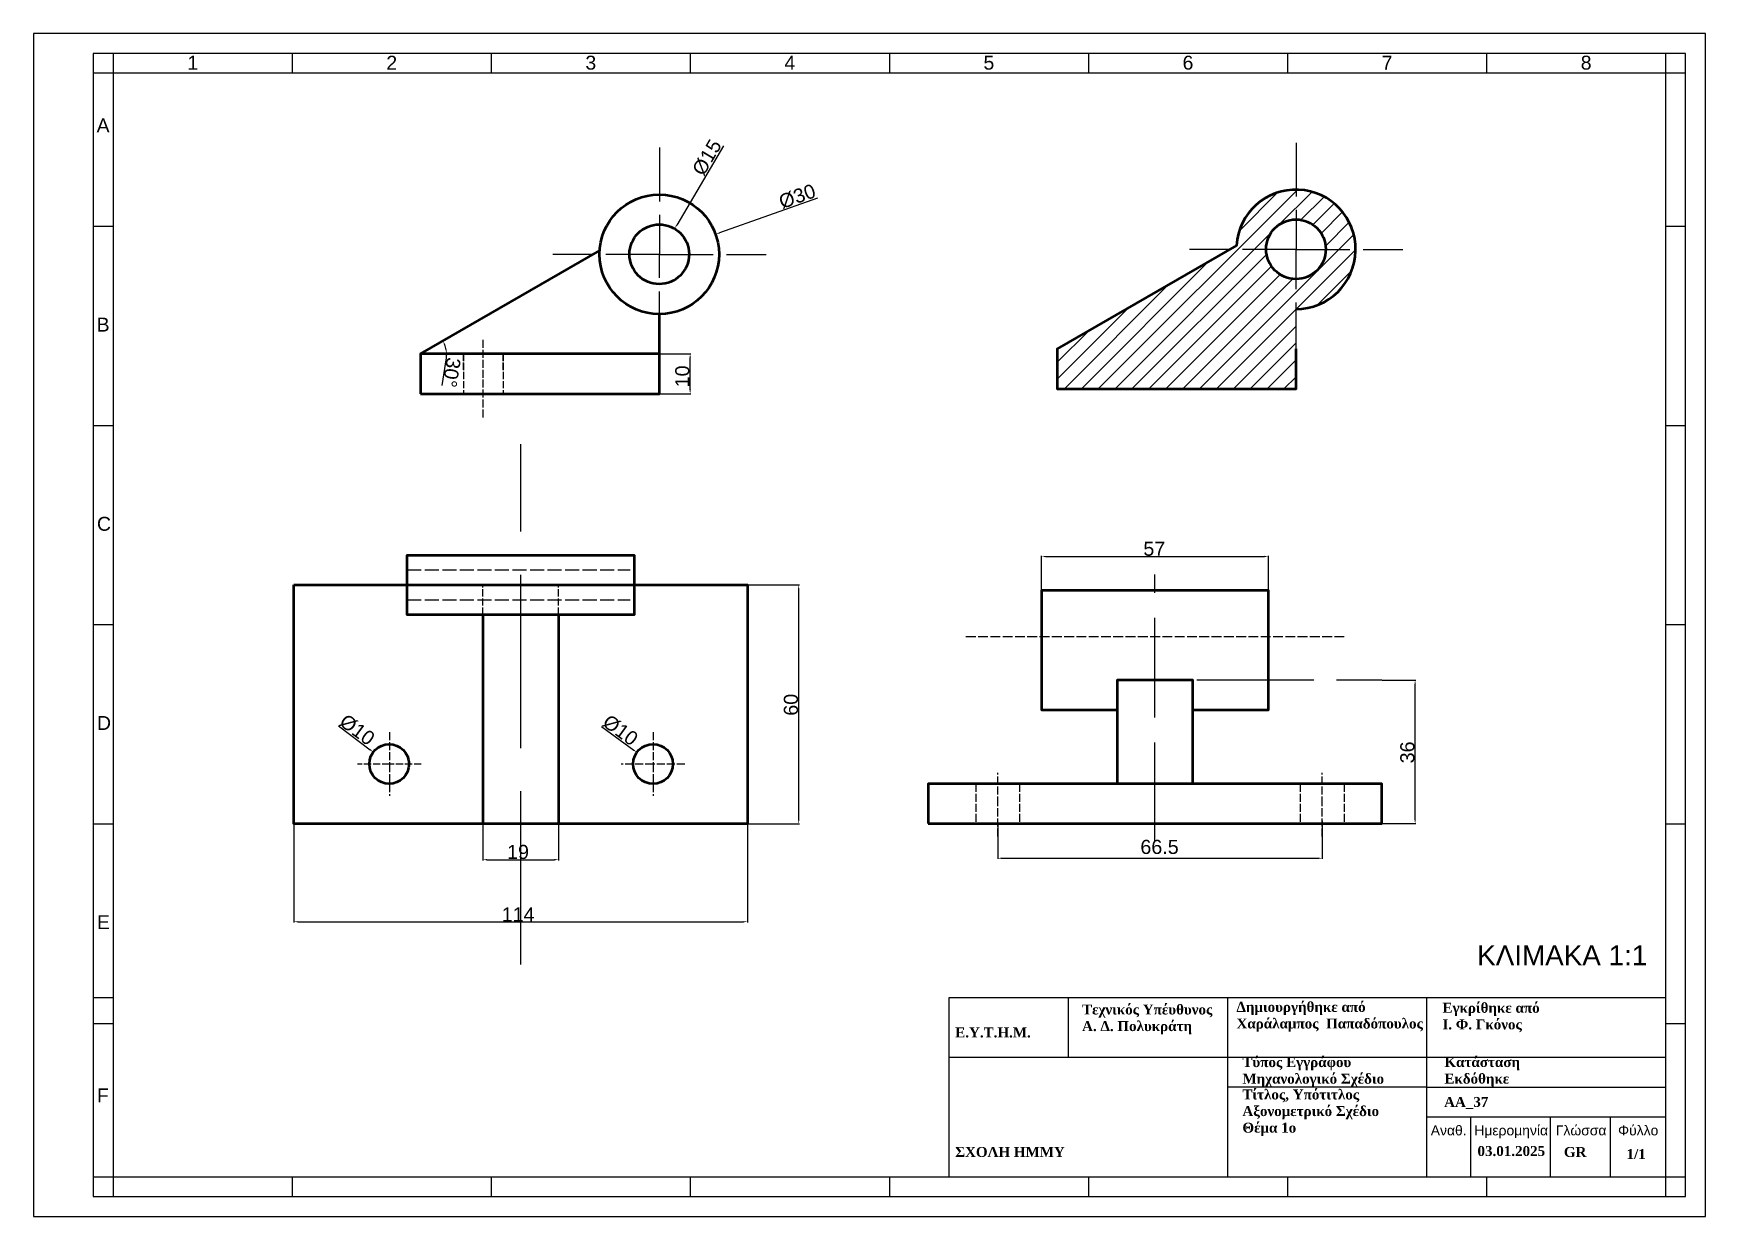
# Paper-space layout 'Μηχανολογικό' of a CAD drawing. Header units: millimetres. Extents: x 0 to 297, y 0 to 210.
import ezdxf

# ---------------------------------------------------------------- set-up
doc = ezdxf.new("R2010")
doc.units = ezdxf.units.MM
doc.linetypes.add('PDF_IMPORT', pattern=[1, 0.8, -0.2])
doc.layers.add('NoPrint', color=7, linetype='Continuous', plot=False)
doc.layers.add('PDF9_PDF8_0', color=7, linetype='Continuous')
doc.layers.add('PDF9_Text', color=7, linetype='Continuous')
doc.styles.add('BlockTitle', font='timesbd.ttf', dxfattribs={"height": 2.5})
doc.styles.add('PDF ArialMT', font='arial.ttf')
doc.styles.get("Standard").update_dxf_attribs({"font": 'arial.ttf'})

psp = doc.layouts.new('Μηχανολογικό')

# ---------------------------------------------------------------- linework, layer by layer
for p, q in [((293.15, 206.26), (10.6, 206.26)), ((10.6, 206.26), (10.6, 3.53)), ((14.13, 206.26), (14.13, 3.53)), ((45.91, 206.26), (45.91, 202.73)), ((81.23, 206.26), (81.23, 202.73)), ((116.55, 206.26), (116.55, 202.73)), ((151.87, 206.26), (151.87, 202.73)), ((187.19, 206.26), (187.19, 202.73)), ((222.51, 206.26), (222.51, 202.73)), ((257.83, 206.26), (257.83, 202.73)), ((289.62, 3.53), (289.62, 206.26)), ((293.15, 3.53), (293.15, 206.26)), ((293.15, 202.73), (10.6, 202.73)), ((14.13, 175.54), (10.6, 175.54)), ((293.15, 175.54), (289.62, 175.54)), ((14.13, 140.22), (10.6, 140.22)), ((293.15, 140.22), (289.62, 140.22)), ((14.13, 104.9), (10.6, 104.9)), ((293.15, 104.9), (289.62, 104.9)), ((14.13, 69.58), (10.6, 69.58)), ((293.15, 69.58), (289.62, 69.58)), ((10.6, 38.85), (14.13, 38.85)), ((162.47, 38.85), (289.62, 38.85)), ((162.47, 7.06), (162.47, 38.85)), ((183.66, 28.26), (183.66, 38.85)), ((211.91, 7.06), (211.91, 38.85)), ((247.23, 7.06), (247.23, 38.85)), ((10.6, 34.26), (14.13, 34.26)), ((289.62, 34.26), (293.15, 34.26)), ((162.47, 28.26), (289.62, 28.26)), ((247.23, 17.66), (289.62, 17.66)), ((255, 17.66), (255, 7.06)), ((269.13, 17.66), (269.13, 7.06)), ((279.73, 17.66), (279.73, 7.06)), ((10.6, 7.06), (293.15, 7.06)), ((45.91, 7.06), (45.91, 3.53)), ((81.23, 7.06), (81.23, 3.53)), ((116.55, 7.06), (116.55, 3.53)), ((151.87, 7.06), (151.87, 3.53)), ((187.19, 7.06), (187.19, 3.53)), ((222.51, 7.06), (222.51, 3.53)), ((257.83, 7.06), (257.83, 3.53)), ((10.6, 3.53), (293.15, 3.53))]:
    psp.add_line(p, q)
at = {"lineweight": 25}
for q in [(211.91, 22.96), (289.62, 22.96)]:
    psp.add_line((247.23, 22.96), q, dxfattribs=at)
for p in [(247.23, 28.26), (247.23, 28.26), (247.23, 17.66), (247.23, 17.66)]:
    psp.add_point(p)
at = {"layer": 'NoPrint'}
psp.add_lwpolyline([(0, 0), (296.68, 0), (296.68, 209.8), (0, 209.8)], close=True, dxfattribs=at)
at = {"layer": 'PDF9_PDF8_0', "color": 4, "lineweight": 25}
for points in [[(122.45, 189.88), (114.14, 175.78)], [(139.09, 180.6), (121.74, 174.42)], [(111.15, 170.62), (111.02, 170.62), (111.15, 170.62)], [(111.07, 170.67), (111.07, 170.56), (111.07, 170.67)], [(111.12, 152.96), (116.65, 152.96)], [(116.51, 146.62), (116.51, 152.25)], [(111.12, 145.91), (116.65, 145.91)], [(178.88, 111.05), (178.88, 117.17)], [(179.56, 117.04), (218.42, 117.04)], [(219.12, 111.05), (219.12, 117.17)], [(126.77, 112.01), (135.91, 112.01)], [(135.78, 70.34), (135.78, 111.3)], [(239.31, 95.1), (245.27, 95.1)], [(245.14, 70.4), (245.14, 94.4)], [(54.12, 87), (59.75, 82.75)], [(100.81, 86.87), (106.52, 82.72)], [(63.1, 80.22), (63.2, 80.22)], [(63.15, 80.17), (63.15, 80.3)], [(109.87, 80.22), (110.01, 80.22)], [(109.95, 80.17), (109.95, 80.3)], [(46.2, 69.58), (46.2, 52.14)], [(79.75, 69.58), (79.75, 63.16)], [(93.16, 69.58), (93.16, 63.16)], [(126.71, 69.58), (126.71, 52.14)], [(126.77, 69.63), (135.91, 69.63)], [(171.1, 69.63), (171.1, 63.41)], [(228.67, 70.16), (228.67, 63.41)], [(239.31, 69.69), (245.27, 69.69)], [(80.46, 63.27), (92.45, 63.27)], [(171.8, 63.54), (227.96, 63.54)], [(46.91, 52.28), (126, 52.28)]]:
    psp.add_lwpolyline(points, dxfattribs=at)
at = {"layer": 'PDF9_PDF8_0', "linetype": 'PDF_IMPORT', "lineweight": 25, "ltscale": 11.905841}
for points in [[(224.03, 190.42), (224.03, 171.5), (205.09, 171.5)], [(111.07, 189.55), (111.07, 170.62), (92.16, 170.62)], [(111.07, 154.54), (111.07, 170.62), (130, 170.62)], [(224.03, 152.57), (224.03, 171.5), (242.95, 171.5)]]:
    psp.add_lwpolyline(points, dxfattribs=at)
at = {"layer": 'PDF9_PDF8_0', "lineweight": 50}
psp.add_lwpolyline([(224.01, 160.93, 2.304703), (213.45, 172.22), (181.64, 153.85), (181.64, 146.78), (224.03, 146.78), (224.03, 153.85)], format="xyb", dxfattribs=at)
at = {"layer": 'PDF9_PDF8_0', "lineweight": 25}
for points in [[(188.93, 146.78), (224.25, 182.09)], [(213.96, 174.8), (220.71, 181.57)], [(220.98, 175.83), (226.86, 181.71)], [(224.88, 176.73), (229.01, 180.84)], [(227.02, 175.86), (230.81, 179.65)], [(228.5, 174.34), (232.28, 178.15)], [(229.28, 172.13), (233.44, 176.33)], [(191.92, 146.78), (219.67, 174.53)], [(206.91, 146.78), (234.29, 174.14)], [(185.94, 146.78), (208.49, 169.36)], [(194.91, 146.78), (218.81, 170.64)], [(209.91, 146.78), (224.03, 160.9), (234.62, 171.48)], [(197.91, 146.78), (219.65, 168.51)], [(200.93, 146.78), (221.18, 167.04)], [(203.92, 146.78), (223.37, 166.23)], [(227.68, 161.55), (233.96, 167.83)], [(182.94, 146.78), (201.42, 165.25)], [(181.64, 148.49), (194.32, 161.17)], [(224.03, 153.85), (224.03, 160.9)], [(212.9, 146.78), (224.03, 157.9)], [(181.64, 151.48), (187.24, 157.06)], [(215.89, 146.78), (224.03, 154.91)], [(218.89, 146.78), (224.03, 151.92)], [(221.88, 146.78), (224.03, 148.92)], [(227.18, 95.1), (219.12, 95.1), (206.41, 95.1)], [(239.26, 95.1), (231.2, 95.1)]]:
    psp.add_lwpolyline(points, dxfattribs=at)
at = {"layer": 'PDF9_PDF8_0', "lineweight": 50}
for points in [[(68.7, 152.96), (100.51, 171.33)], [(111.07, 152.96), (111.07, 160.03)], [(205.71, 89.83), (219.12, 89.83), (219.12, 111), (178.88, 111), (178.88, 89.83), (192.29, 89.83)], [(79.75, 106.73), (79.75, 69.63)], [(93.16, 106.73), (93.16, 69.63)], [(205.71, 76.74), (205.71, 95.1), (192.29, 95.1), (192.29, 76.74)], [(109.95, 80.22), (109.95, 80.22)]]:
    psp.add_lwpolyline(points, dxfattribs=at)
at = {"layer": 'PDF9_PDF8_0', "linetype": 'PDF_IMPORT', "lineweight": 25, "ltscale": 1.777939}
for points in [[(79.81, 141.69), (79.81, 148.73), (79.81, 155.81)], [(63.15, 85.88), (63.15, 80.22), (63.15, 74.59)], [(109.95, 85.88), (109.95, 80.22), (109.95, 74.59)], [(115.58, 80.22), (109.95, 80.22), (104.3, 80.22)], [(167.2, 76.74), (167.2, 69.69)], [(174.98, 76.74), (174.98, 69.69)], [(224.78, 76.74), (224.78, 69.69)], [(232.54, 76.74), (232.54, 69.69)]]:
    psp.add_lwpolyline(points, dxfattribs=at)
at = {"layer": 'PDF9_PDF8_0', "lineweight": 50}
for points in [[(68.7, 145.91), (111.07, 145.91), (111.07, 152.96), (68.7, 152.96)], [(66.33, 112.01), (66.33, 117.31), (106.61, 117.31), (106.61, 112.01), (106.61, 106.73), (66.33, 106.73)], [(46.2, 112.01), (126.71, 112.01), (126.71, 69.63), (46.2, 69.63)], [(158.74, 69.69), (239.26, 69.69), (239.26, 76.74), (158.74, 76.74)]]:
    psp.add_lwpolyline(points, close=True, dxfattribs=at)
at = {"layer": 'PDF9_PDF8_0', "color": 4, "lineweight": 25}
psp.add_lwpolyline([(73.26, 152.98, -0.038657), (73.22, 152.25), (72.46, 147.35)], format="xyb", dxfattribs=at)
at = {"layer": 'PDF9_PDF8_0', "linetype": 'PDF_IMPORT', "lineweight": 25, "ltscale": 1.608611}
for points in [[(76.29, 150.15), (76.29, 152.98), (76.29, 145.91)], [(83.34, 150.15), (83.34, 152.98), (83.34, 145.91)], [(79.75, 106.73), (79.75, 112.01)], [(93.16, 106.73), (93.16, 112.01)], [(68.81, 80.22), (63.15, 80.22), (57.49, 80.22)]]:
    psp.add_lwpolyline(points, dxfattribs=at)
at = {"layer": 'PDF9_PDF8_0', "linetype": 'PDF_IMPORT', "lineweight": 25, "ltscale": 38.395013}
psp.add_lwpolyline([(86.47, 44.69), (86.47, 136.98)], dxfattribs=at)
at = {"layer": 'PDF9_PDF8_0', "linetype": 'PDF_IMPORT', "lineweight": 25, "ltscale": 3.111393}
for points in [[(66.33, 114.66), (105.9, 114.66)], [(66.33, 109.37), (105.9, 109.37)]]:
    psp.add_lwpolyline(points, dxfattribs=at)
at = {"layer": 'PDF9_PDF8_0', "linetype": 'PDF_IMPORT', "lineweight": 25, "ltscale": 22.09724}
psp.add_lwpolyline([(198.99, 66.4), (198.99, 113.88)], dxfattribs=at)
at = {"layer": 'PDF9_PDF8_0', "linetype": 'PDF_IMPORT', "lineweight": 25, "ltscale": 2.180092}
psp.add_lwpolyline([(165.44, 102.86), (232.54, 102.86)], dxfattribs=at)
at = {"layer": 'PDF9_PDF8_0', "linetype": 'PDF_IMPORT', "lineweight": 25, "ltscale": 1.788522}
for points in [[(171.1, 67.38), (171.1, 73.04), (171.1, 78.67)], [(228.67, 67.38), (228.67, 73.04), (228.67, 78.67)]]:
    psp.add_lwpolyline(points, dxfattribs=at)
at = {"layer": 'PDF9_PDF8_0', "lineweight": 50}
for centre, radius in [((111.04, 170.64), 10.6), ((111.04, 170.64), 5.29), ((224.01, 171.53), 5.29), ((63.12, 80.25), 3.52), ((109.93, 80.25), 3.52)]:
    psp.add_circle(centre, radius, dxfattribs=at)
at = {"layer": 'PDF9_PDF8_0', "color": 4, "lineweight": 25}
psp.add_arc((68.68, 152.98), 4.59, 8.8549, 21.1492, dxfattribs=at)
at = {"layer": 'PDF9_PDF8_0', "color": 4, "lineweight": 25, "transparency": 33554559}
for points in [[(114.04, 175.84), (114.22, 175.73), (113.76, 175.18)], [(121.68, 174.53), (121.77, 174.32), (121.06, 174.18)], [(72.87, 154.56), (73.08, 154.67), (72.67, 155.24)], [(73.32, 153.66), (73.11, 153.66), (73.27, 152.96)], [(116.4, 152.25), (116.65, 152.25), (116.51, 152.96)], [(116.4, 146.62), (116.65, 146.62), (116.51, 145.91)], [(179.56, 117.17), (179.56, 116.93), (178.88, 117.04)], [(218.42, 117.17), (218.42, 116.93), (219.12, 117.04)], [(135.67, 111.3), (135.89, 111.3), (135.78, 112.01)], [(245.03, 94.4), (245.27, 94.4), (245.14, 95.1)], [(59.83, 82.86), (59.7, 82.67), (60.32, 82.34)], [(106.58, 82.81), (106.44, 82.62), (107.1, 82.32)], [(135.67, 70.34), (135.89, 70.34), (135.78, 69.63)], [(245.03, 70.4), (245.27, 70.4), (245.14, 69.69)], [(80.46, 63.41), (80.46, 63.16), (79.75, 63.27)], [(92.45, 63.41), (92.45, 63.16), (93.16, 63.27)], [(171.8, 63.65), (171.8, 63.41), (171.1, 63.54)], [(227.96, 63.65), (227.96, 63.41), (228.67, 63.54)], [(46.91, 52.39), (46.91, 52.17), (46.2, 52.28)], [(126, 52.39), (126, 52.17), (126.71, 52.28)]]:
    psp.add_solid(points, dxfattribs=at)

# ---------------------------------------------------------------- texts
at = {"lineweight": 25}
psp.add_text('ΚΛΙΜΑΚΑ 1:1', height=3.5319, dxfattribs=at).set_placement((256.16, 44.55))
for s, width, heights, insert, char_height, attachment_point in [('1', 35.319, [3.99], (28.26, 204.6), 2.47, 5), ('2', 35.319, [3.99], (63.57, 204.6), 2.47, 5), ('3', 35.319, [3.99], (98.89, 204.6), 2.47, 5), ('4', 35.319, [3.99], (134.21, 204.6), 2.47, 5), ('5', 35.319, [3.99], (169.53, 204.6), 2.47, 5), ('6', 35.319, [3.99], (204.85, 204.6), 2.47, 5), ('7', 35.319, [3.99], (240.17, 204.6), 2.47, 5), ('8', 35.319, [3.99], (275.49, 204.6), 2.47, 5), ('A', 3.5319, [0], (12.36, 194.72), 2.47, 2), ('B', 3.5319, [0], (12.36, 159.4), 2.47, 2), ('C', 4.4149, [0], (11.27, 124.08), 2.47, 1), ('D', 4.4149, [0], (11.27, 88.76), 2.47, 1), ('E', 4.4149, [0], (11.27, 53.44), 2.47, 1), ('F', 4.4149, [0], (11.27, 22.71), 2.47, 1), ('Αναθ.  Ημερομηνία  Γλώσσα   Φύλλο', 41.6973, [0], (247.92, 16.16), 1.766, 1)]:
    psp.add_mtext_dynamic_manual_height_columns(s, width=width, gutter_width=8.83, heights=heights, dxfattribs=dict(insert=insert, char_height=char_height, attachment_point=attachment_point))
at = {"char_height": 1.766, "attachment_point": 1, "style": 'BlockTitle'}
for s, insert, width in [('{\\fTimes New Roman|b1|i0|c161|p18;Τεχνικός Υπέυθυνος ^JΑ. Δ. Πολυκράτη}', (186.05, 37.6), 25.0638), ('{\\fTimes New Roman|b1|i0|c161|p18;Δημιουργήθηκε από^JΧαράλαμπος  Παπαδόπουλος}', (213.45, 38.06), 32.695), ('{\\fTimes New Roman|b1|i0|c161|p18;Εγκρίθηκε από ^JΙ. Φ. Γκόνος}', (250, 37.9), 25.0638), ('E.Y.T.H.M.', (163.55, 33.53), 16.7423), ('{\\fTimes New Roman|b1|i0|c161|p18;Τύπος Εγγράφου\\PΜηχανολογικό Σχέδιο}', (214.5, 28.27), 32.7299), ('{\\fTimes New Roman|b1|i0|c161|p18;Κατάσταση^JΕκδόθηκε}', (250.34, 28.28), 25.0638), ('{\\fTimes New Roman|b1|i0|c161|p18;Τίτλος, Υπότιτλος\\PΑξονομετρικό Σχέδιο\\PΘέμα 1ο}', (214.5, 22.53), 32.7299), ('AA_37', (250.29, 21.21), 25.0638), ('ΣΧΟΛΗ ΗΜΜΥ', (163.55, 12.34), 20.1111)]:
    psp.add_mtext(s, dxfattribs=dict(at, insert=insert, width=width))
for s, insert in [('03.01.2025', (256.21, 12.5)), ('GR', (271.54, 12.33)), ('1/1', (282.66, 11.97))]:
    psp.add_mtext(s, dxfattribs=dict(at, insert=insert))
at = {"layer": 'PDF9_Text', "lineweight": 25, "char_height": 2.501, "attachment_point": 4, "style": 'PDF ArialMT'}
for s, insert, rotation in [('Ø15', (117.84, 184.96), 59.4967), ('Ø30', (132.42, 179.78), 19.715), ('30°', (74.6, 152.29), 260.9909), ('10', (115.14, 147.04), 90), ('60', (134.41, 88.81), 90), ('Ø10', (54.78, 88.27), 323.4703), ('Ø10', (101.46, 88.17), 323.9757), ('36', (243.78, 80.36), 90)]:
    psp.add_mtext(s, dxfattribs=dict(at, insert=insert, rotation=rotation))
for s, insert in [('57', (196.93, 118.41)), ('19', (84.04, 64.64)), ('66.5', (196.4, 65.53)), ('114', (83.08, 53.57))]:
    psp.add_mtext(s, dxfattribs=dict(at, insert=insert))

doc.saveas('drawing.dxf')
